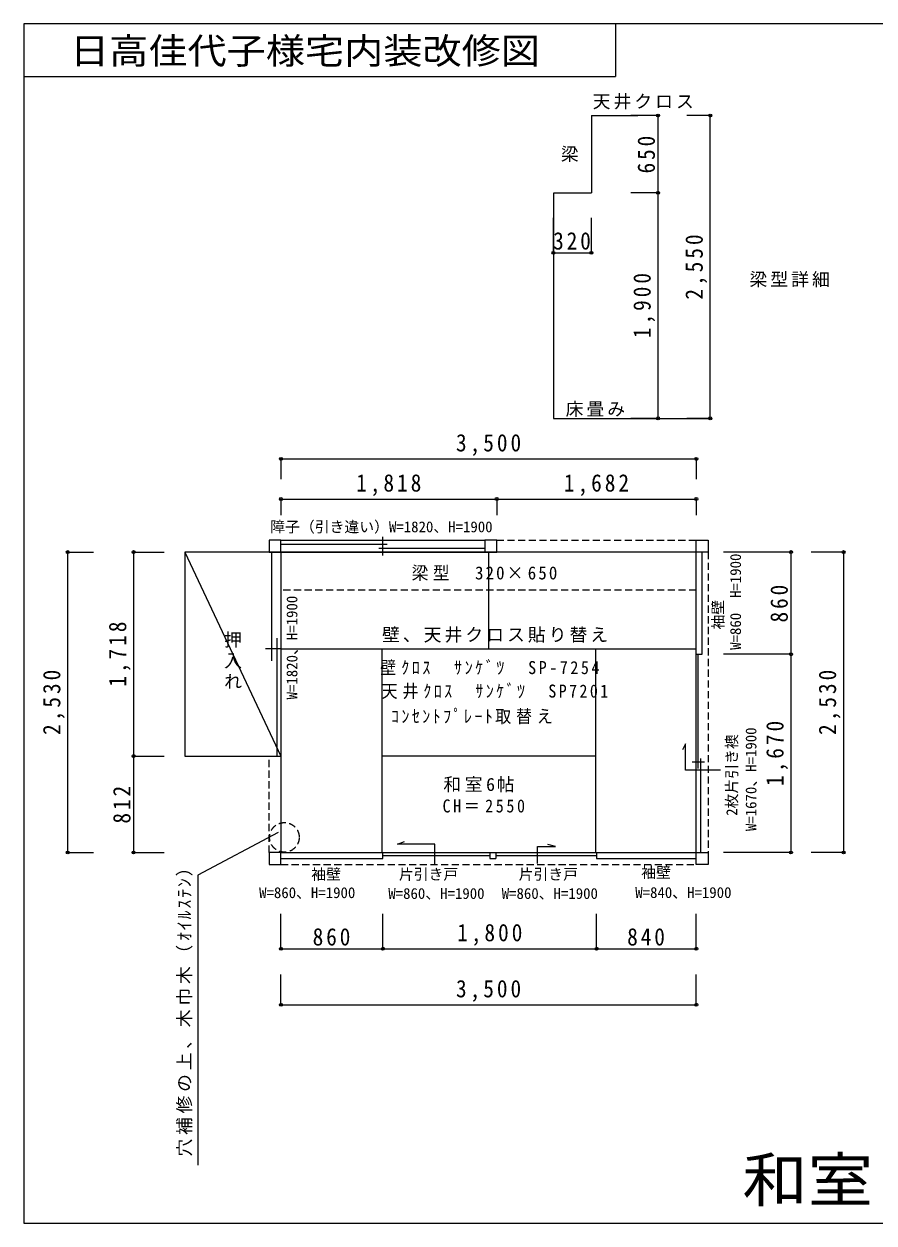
# Model space of a CAD drawing. Units: millimetres at full size, sheet at 1:50, with parts at other scales. Extents: x -7200 to 7200, y -5050 to 5050.
# Drawn here: x -7200 to -38, y -5050 to 5050 of the extents above; entities that cross this region are included whole.
import ezdxf
from ezdxf.enums import TextEntityAlignment as Align

# ---------------------------------------------------------------- set-up
doc = ezdxf.new("R2010")
doc.units = ezdxf.units.MM
doc.header["$LTSCALE"] = 50
doc.header["$PDMODE"] = 32
doc.header["$PDSIZE"] = 25
doc.linetypes.add('DASHED1', pattern=[1.8, 1.2, -0.6])
doc.layers.add('0-0', color=7, linetype='Continuous')
doc.layers.add('1-0', color=7, linetype='Continuous', lineweight=18)
doc.styles.add('@ＭＳ ゴシック', font='')
doc.styles.add('ＭＳ ゴシック', font='')
doc.styles.get('@ＭＳ ゴシック').set_extended_font_data('@MS Gothic')
doc.styles.get('ＭＳ ゴシック').set_extended_font_data('MS Gothic')

msp = doc.modelspace()

# ---------------------------------------------------------------- linework, layer by layer
at = {"layer": '0-0', "color": 2}
for p, q in [((-2419.31, 4278.2), (-2419.31, 3628.2)), ((-2419.31, 4278.2), (-2028.11, 4278.2)), ((-2739.31, 3628.2), (-2419.31, 3628.2)), ((-1535.41, -1928.86), (-1535.41, 601.14)), ((-5035.41, -1928.86), (-3275.41, -1928.86)), ((-3225.41, -1928.86), (-1535.41, -1928.86))]:
    msp.add_line(p, q, dxfattribs=at)
at = {"layer": '0-0'}
for p, q in [((-1857.24, 4278.2), (-2087.7, 4278.2)), ((-1857.24, 3628.2), (-1857.24, 4278.2)), ((-1418.51, 4278.2), (-1615.4, 4278.2)), ((-1418.51, 1728.2), (-1418.51, 4278.2)), ((-1857.24, 3628.2), (-2087.7, 3628.2)), ((-1857.24, 1728.2), (-1857.24, 3628.2)), ((-2739.31, 3122.62), (-2739.31, 3418.09)), ((-2419.31, 3122.62), (-2419.31, 3418.09)), ((-2739.31, 3122.62), (-2419.31, 3122.62)), ((-1857.24, 1728.2), (-2087.7, 1728.2)), ((-1418.51, 1728.2), (-1615.4, 1728.2)), ((-5035.41, 1386.57), (-5035.41, 1215.69)), ((-5035.41, 1386.57), (-1535.41, 1386.57)), ((-1535.41, 1386.57), (-1535.41, 1215.69)), ((-5035.41, 1048.33), (-5035.41, 911.94)), ((-5035.41, 1048.33), (-3217.41, 1048.33)), ((-3217.41, 1048.33), (-3217.41, 911.94)), ((-3217.41, 1048.33), (-1535.41, 1048.33)), ((-1535.41, 1048.33), (-1535.41, 911.94)), ((-4176.41, 572.57), (-4176.41, 729.71)), ((-5035.41, 668.28), (-4141.41, 668.28)), ((-4211.41, 634), (-3317.41, 634)), ((-6830.75, 601.14), (-6613.55, 601.14)), ((-6830.75, -1928.86), (-6830.75, 601.14)), ((-6275.86, 601.14), (-6019.88, 601.14)), ((-6275.86, 601.14), (-6275.86, -1116.86)), ((-5844.41, 601.14), (-5844.41, -1116.86)), ((-5035.41, 601.14), (-5844.41, 601.14)), ((-5114.99, 601.14), (-5114.99, -314.36)), ((-737.81, 601.14), (-1305.26, 601.14)), ((-737.81, 601.14), (-737.81, -258.86)), ((-295.15, 601.14), (-567.79, 601.14)), ((-295.15, 601.14), (-295.15, -1928.86)), ((-5066.13, -1116.86), (-5066.13, -123.02)), ((-5035.41, -213.86), (-5163.84, -213.86)), ((-1521.6, -258.86), (-1521.6, -1221.38)), ((-737.81, -258.86), (-1305.26, -258.86)), ((-737.81, -258.86), (-737.81, -1928.86)), ((-6275.86, -1116.86), (-6019.88, -1116.86)), ((-6275.86, -1116.86), (-6275.86, -1928.86)), ((-5844.41, -1116.86), (-5035.41, -1116.86)), ((-1569.45, -1163.96), (-1467.37, -1163.96)), ((-1499.27, -1138.44), (-1499.27, -1928.86)), ((-6830.75, -1928.86), (-6613.55, -1928.86)), ((-6275.86, -1928.86), (-6019.88, -1928.86)), ((-5035.41, -1928.86), (-5135.41, -1928.86)), ((-5135.41, -1928.86), (-5135.41, -2028.86)), ((-4175.41, -1953.86), (-3275.41, -1953.86)), ((-3275.41, -1928.86), (-3225.41, -1928.86)), ((-3225.41, -1928.86), (-3225.41, -1978.86)), ((-3225.41, -1953.86), (-2375.41, -1953.86)), ((-737.81, -1928.86), (-1305.26, -1928.86)), ((-295.15, -1928.86), (-567.79, -1928.86)), ((-5035.41, -2739.61), (-5035.41, -2445.16)), ((-4175.41, -2739.61), (-4175.41, -2445.16)), ((-2375.41, -2739.61), (-2375.41, -2445.16)), ((-1535.41, -2739.61), (-1535.41, -2445.16)), ((-5035.41, -2739.61), (-4175.41, -2739.61)), ((-4175.41, -2739.61), (-2375.41, -2739.61)), ((-2375.41, -2739.61), (-1535.41, -2739.61)), ((-5035.41, -3211.84), (-5035.41, -2957.58)), ((-1535.41, -3211.84), (-1535.41, -2957.58)), ((-5035.41, -3211.84), (-1535.41, -3211.84))]:
    msp.add_line(p, q, dxfattribs=at)
at = {"layer": '0-0', "color": 4}
for p, q in [((-5035.41, 701.14), (-3317.41, 701.14)), ((-5844.41, 601.14), (-5035.41, -1116.86)), ((-5035.41, 601.14), (-3317.41, 601.14)), ((-3285.41, 601.14), (-3285.41, -213.86)), ((-5035.41, -213.86), (-1535.41, -213.86)), ((-4185.41, -213.86), (-4185.41, -1928.86)), ((-2385.41, -213.86), (-2385.41, -1928.86)), ((-4185.41, -1113.86), (-2385.41, -1113.86))]:
    msp.add_line(p, q, dxfattribs=at)
at = {"layer": '0-0', "linetype": 'DASHED1'}
for p, q in [((-3217.41, 701.14), (-1535.41, 701.14)), ((-1435.41, 601.14), (-1435.41, -1928.86)), ((-5135.41, -1928.86), (-5135.41, -1116.86)), ((-5035.41, -2028.86), (-1535.41, -2028.86))]:
    msp.add_line(p, q, dxfattribs=at)
at = {"layer": '0-0', "color": 6}
for p, q in [((-1485.41, -258.86), (-1485.41, 601.14)), ((-1535.41, -258.86), (-1485.41, -258.86)), ((-2375.41, -1928.86), (-2375.41, -1978.86)), ((-2375.41, -1978.86), (-1535.41, -1978.86))]:
    msp.add_line(p, q, dxfattribs=at)
at = {"layer": '0-0', "color": 2, "linetype": 'DASHED1'}
msp.add_line((-1535.41, 281.14), (-5035.41, 281.14), dxfattribs=at)
at = {"layer": '0-0'}
for points in [[(-7200, -5050), (7200, -5050), (7200, 5050), (-7200, 5050)], [(-5135.41, 701.14), (-5135.41, 601.14), (-5035.41, 601.14), (-5035.41, 701.14)], [(-3317.41, 701.14), (-3317.41, 601.14), (-3217.41, 601.14), (-3217.41, 701.14)], [(-1435.41, 601.14), (-1535.41, 601.14), (-1535.41, 701.14), (-1435.41, 701.14)], [(-1435.41, -2028.86), (-1535.41, -2028.86), (-1535.41, -1928.86), (-1435.41, -1928.86)]]:
    msp.add_lwpolyline(points, close=True, dxfattribs=at)
at = {"layer": '0-0', "color": 2}
for points in [[(-2739.31, 3623.94), (-2739.31, 1728.2), (-1418.51, 1728.2)], [(-1535.41, 601.14), (-5035.41, 601.14), (-5035.41, -1928.86)]]:
    msp.add_lwpolyline(points, dxfattribs=at)
at = {"layer": '0-0'}
for points in [[(-1332.6, -1234.94), (-1626.87, -1234.94), (-1626.87, -1012.45), (-1650.51, -1065.32)], [(-3738.4, -2023.58), (-3738.4, -1859.52), (-4053.12, -1859.52), (-3992.85, -1836.09)], [(-2872.77, -2022.21), (-2872.77, -1879.59), (-2722.93, -1879.59), (-2786.12, -1861.54)], [(-5135.41, -2028.86), (-5035.41, -2028.86), (-5035.41, -1928.86)], [(-3275.41, -1928.86), (-3275.41, -1978.86), (-3225.41, -1978.86)]]:
    msp.add_lwpolyline(points, dxfattribs=at)
at = {"layer": '0-0', "color": 6}
msp.add_lwpolyline([(-5035.41, -1978.86), (-4175.41, -1978.86), (-4175.41, -1928.86)], dxfattribs=at)
at = {"layer": '0-0', "color": 1}
for p in [(-1857.24, 4278.2), (-1418.51, 4278.2), (-1857.24, 3628.2), (-2739.31, 3122.62), (-2419.31, 3122.62), (-1857.24, 1728.2), (-1418.51, 1728.2), (-5035.41, 1386.57), (-1535.41, 1386.57), (-5035.41, 1048.33), (-3217.41, 1048.33), (-1535.41, 1048.33), (-6830.75, 601.14), (-6275.86, 601.14), (-737.81, 601.14), (-295.15, 601.14), (-737.81, -258.86), (-6275.86, -1116.86), (-6830.75, -1928.86), (-6275.86, -1928.86), (-737.81, -1928.86), (-295.15, -1928.86), (-5035.41, -2739.61), (-4175.41, -2739.61), (-2375.41, -2739.61), (-1535.41, -2739.61), (-5035.41, -3211.84), (-1535.41, -3211.84)]:
    msp.add_point(p, dxfattribs=at)
at = {"layer": '1-0'}
for p in [(-2215.87, 5050), (-7200, 4607.3)]:
    msp.add_line(p, (-2215.87, 4607.3), dxfattribs=at)
msp.add_lwpolyline([(-5058.65, -1759.97), (-5734.44, -2120.38), (-5734.44, -4562.23)], dxfattribs=at)
at = {"layer": '1-0', "linetype": 'DASHED1'}
msp.add_circle((-5006.21, -1801.38), 124.62, dxfattribs=at)

# ---------------------------------------------------------------- texts
at = {"layer": '0-0', "style": 'ＭＳ ゴシック'}
msp.add_text('梁', height=110, dxfattribs=at).set_placement((-2676.6, 3866.14), align=Align.BOTTOM_LEFT)
at = {"layer": '0-0', "color": 4, "style": 'ＭＳ ゴシック'}
for s, p in [('障子（引き違い）W=1820、H=1900', (-5124.97, 741.11)), ('袖壁', (-4779.65, -2185.13)), ('片引き戸', (-4041.4, -2185.13)), ('片引き戸', (-3031.95, -2185.13)), ('袖壁', (-1999.9, -2170.06)), ('W=860、H=1900', (-5219.09, -2340.69)), ('W=840、H=1900', (-2049.95, -2339.45)), ('W=860、H=1900', (-4130.55, -2347.41)), ('W=860、H=1900', (-3175.03, -2347.41))]:
    msp.add_text(s, height=91.64, dxfattribs=at).set_placement(p, align=Align.BOTTOM_LEFT)
for s, p in [('W=860\u3000H=1900', (-1131.62, -221.84)), ('W=1820、H=1900', (-4869.04, -639.43)), ('袖壁', (-1279.44, -51.17)), ('W=1670、H=1900', (-1001.72, -1748.57)), ('2枚片引き襖', (-1163.71, -1620.13))]:
    msp.add_text(s, height=91.64, rotation=90, dxfattribs=at).set_placement(p, align=Align.BOTTOM_LEFT)
at = {"layer": '0-0', "color": 6, "style": 'ＭＳ ゴシック', "width": 1.1}
msp.add_text('和室', height=366.6, dxfattribs=at).set_placement((-1146.44, -4979.86), align=Align.BOTTOM_LEFT)
at = {"layer": '0-0', "attachment_point": 7, "style": 'ＭＳ ゴシック'}
for s, insert, char_height in [('\\T1.17;天井クロス', (-2408.65, 4329.48), 110), ('\\T1.27;\\W0.9;320', (-2741.81, 3147.62), 146.6), ('\\T1.17;梁型詳細', (-1087.69, 2831.75), 110), ('\\T1.17;床畳み', (-2636.64, 1740.21), 110), ('\\T1.28;\\W0.9;3,500', (-3560.41, 1411.57), 146.6), ('\\T1.28;\\W0.9;1,818', (-4401.41, 1073.33), 146.6), ('\\T1.28;\\W0.9;1,682', (-2651.41, 1073.33), 146.6), ('\\T1.25;\\W0.95;梁型\u3000320×650', (-3934.53, 359.2), 110), ('\\T1.17;壁、天井クロス貼り替え', (-4183.61, -162.66), 110), ('\\T1.2;和室6帖', (-3666.49, -1422.03), 110), ('\\T1.33;\\W0.9;CH＝2550', (-3673.52, -1593.41), 110), ('\\T1.27;\\W0.9;860', (-4767.91, -2714.61), 146.6), ('\\T1.28;\\W0.9;1,800', (-3550.41, -2714.61), 146.6), ('\\T1.27;\\W0.9;840', (-2117.91, -2714.61), 146.6), ('\\T1.28;\\W0.9;3,500', (-3560.41, -3186.84), 146.6)]:
    msp.add_mtext(s, dxfattribs=dict(at, insert=insert, char_height=char_height))
at = {"layer": '0-0', "attachment_point": 7}
for s, insert, char_height, rotation, style in [('\\T1.27;\\W0.9;650', (-1882.24, 3790.7), 146.6, 90, 'ＭＳ ゴシック'), ('\\T1.28;\\W0.9;2,550', (-1443.51, 2728.2), 146.6, 90, 'ＭＳ ゴシック'), ('\\T1.28;\\W0.9;1,900', (-1882.24, 2403.2), 146.6, 90, 'ＭＳ ゴシック'), ('\\T1.27;\\W0.9;860', (-762.81, 8.64), 146.6, 90, 'ＭＳ ゴシック'), ('\\T1.28;\\W0.9;1,718', (-6300.86, -532.86), 146.6, 90, 'ＭＳ ゴシック'), ('\\T1.17;押入れ', (-5507.84, -60.35), 110, 270, '@ＭＳ ゴシック'), ('\\T1.28;\\W0.9;2,530', (-6855.75, -938.86), 146.6, 90, 'ＭＳ ゴシック'), ('\\T1.28;\\W0.9;2,530', (-320.15, -938.86), 146.6, 90, 'ＭＳ ゴシック'), ('\\T1.28;\\W0.9;1,670', (-762.81, -1368.86), 146.6, 90, 'ＭＳ ゴシック'), ('\\T1.27;\\W0.9;812', (-6300.86, -1685.36), 146.6, 90, 'ＭＳ ゴシック')]:
    msp.add_mtext(s, dxfattribs=dict(at, insert=insert, char_height=char_height, rotation=rotation, style=style))
at = {"layer": '1-0', "color": 3, "style": 'ＭＳ ゴシック', "width": 1.1}
msp.add_text('日高佳代子様宅内装改修図', height=219.9, dxfattribs=at).set_placement((-6812.21, 4647.62), align=Align.BOTTOM_LEFT)
at = {"layer": '1-0', "char_height": 110, "attachment_point": 7, "style": 'ＭＳ ゴシック'}
for s, insert in [('\\T1.32;\\W0.9;壁ｸﾛｽ\u3000ｻﾝｹﾞﾂ\u3000SP-7254', (-4200.08, -433.28)), ('\\T1.3;\\W0.9;天井ｸﾛｽ\u3000ｻﾝｹﾞﾂ\u3000SP7201', (-4186.9, -637.62)), ('\\T1.3;\\W0.9;ｺﾝｾﾝﾄﾌﾟﾚｰﾄ取替え', (-4107.8, -848.55))]:
    msp.add_mtext(s, dxfattribs=dict(at, insert=insert))
at = {"layer": '1-0', "insert": (-5779.49, -4490.14), "char_height": 110, "attachment_point": 7, "rotation": 90, "style": 'ＭＳ ゴシック'}
msp.add_mtext('\\T1.21;穴補修の上、木巾木（ｵｲﾙｽﾃﾝ）', dxfattribs=at)

doc.saveas('drawing.dxf')
